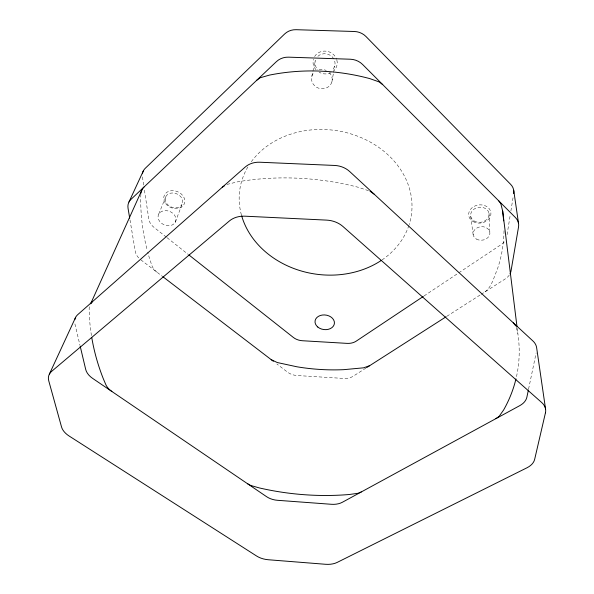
<?xml version="1.0" encoding="UTF-8"?>
<svg xmlns="http://www.w3.org/2000/svg" width="594" height="594" viewBox="0 0 594 594"><rect width="100%" height="100%" fill="white"/><g stroke="black" fill="none" stroke-linecap="round" stroke-linejoin="round"><path stroke-width="0.45" stroke-dasharray="2.97 2.23" d="M140.845 194.149L140.711 200.319A297.223 243.874 -2.8 0 0 147.253 250.378M507.053 234.712L510.305 214.62M510.892 210.967L513.261 196.354M331.868 82.039L333.434 73.166M333.59 72.275L334.689 66.06M528.571 389.077L536.137 352.925M311.828 76.329L315.273 60.499A10.098 9.445 15.4 0 0 317.916 69.713M175.245 222.342A9.252 7.239 22.1 0 0 166.045 210.618A9.252 7.239 22.1 0 0 159.756 221.51A9.252 7.239 22.1 0 0 175.245 222.342L181.964 204.536A8.999 7.158 22.7 0 0 173.084 192.976A8.999 7.158 22.7 0 0 166.892 203.749A8.999 7.158 22.7 0 0 181.964 204.536M158.739 214.048L165.949 196.376M485.016 291.869C491.921 286.716 493.696 277.487 497.089 270.018A183.516 149.963 8.9 0 0 504.016 229.722M424.071 295.938L458.004 273.337M458.768 272.824L501.18 244.572A14.702 11.702 -7.5 0 0 504.93 240.964M365.941 368.072L353.2 376.225A13.499 9.704 6 0 1 343.681 378.43L296.955 375.519A13.424 9.63 8.9 0 1 287.518 372.141L276.878 363.996M446.829 316.305L480.338 294.862M481.118 294.364L505.152 278.98A15.451 11.947 -6.2 0 0 509.585 274.606M226.99 184.437L237.244 181.905A216.996 158.256 8.7 0 1 358.568 187.362L370.025 191.209M140.815 259.816L161.984 276.024M166.35 237.125L154.009 227.376A14.204 11.071 22.3 0 1 148.812 219.075L144.238 188.847M167.077 237.697L188.12 254.321M516.283 327.301L517.894 333.91A217.263 158.643 8.8 0 1 516.171 378.051M74.911 323.93L79.982 345.322M129.997 219.943L135.261 251.336A14.909 11.264 21.3 0 0 139.397 258.613M142.434 176.945L143.681 185.187M470.715 216.364L473.173 234.853M517.211 328.415L517.894 333.91M489.018 213.283L489.842 232.135M156.853 272.097A14.716 11.1 19.8 0 1 151.893 265.525L149.992 259.92A297.223 243.874 -2.8 0 1 147.713 252.123M91.446 335.603A354.507 261.82 -0.1 0 1 89.338 315.718L89.167 309.155A18.614 13.113 20.6 0 1 89.501 306.363M336.865 60.046A12.17 11.39 15.5 0 1 334.17 70.434M331.118 72.661A12.17 11.39 15.5 0 1 319.097 72.245M316.06 69.81A12.17 11.39 15.5 0 1 313.409 59.259M314.597 56.527A12.17 11.39 15.5 0 1 326.336 51.181A12.17 11.39 15.5 0 1 336.642 59.326M334.734 61.152A10.098 9.445 15.4 0 1 332.061 70.196M317.857 56.304A10.098 9.445 15.4 0 1 333.739 58.813M251.307 161.746A86.717 72.483 8.7 0 1 359.006 136.739A86.717 72.483 8.7 0 1 409.155 224.614M408.902 225.393A86.717 72.483 8.7 0 1 382.135 259.86M241.416 214.961A86.717 72.483 8.7 0 1 247.958 166.81M329.232 72.565A10.417 9.623 14.6 0 1 329.202 86.219A10.417 9.623 14.6 0 1 314.56 85.707A10.417 9.623 14.6 0 1 314.478 72.052M319.141 69.684A10.417 9.623 14.6 0 1 326.269 70.515M473.114 221.584A11.189 9.103 -7.5 0 0 490.874 214.568A11.189 9.103 -7.5 0 0 475.408 205.784A11.189 9.103 -7.5 0 0 473.114 221.584M165.711 203.668A10.848 8.635 22.7 0 0 183.895 204.633A10.848 8.635 22.7 0 0 173.203 190.674A10.848 8.635 22.7 0 0 165.711 203.668M474.324 221.087A9.281 7.544 -7.5 0 0 489.055 215.258A9.281 7.544 -7.5 0 0 476.202 207.989A9.281 7.544 -7.5 0 0 474.324 221.087M476.455 239.1A8.45 6.764 -6.7 0 0 489.872 233.902A8.45 6.764 -6.7 0 0 478.17 227.361A8.45 6.764 -6.7 0 0 476.455 239.1"/><path stroke-width="0.89" d="M528.385 389.983L526.871 397.215A18.228 12.533 -3 0 1 519.78 405.635L342.352 502.272A15.615 9.794 6.5 0 1 331.407 504.291L277.532 500.304A15.518 9.712 8.9 0 1 266.595 496.688L92.59 378.356A17.493 11.68 18.7 0 1 85.685 369.386L80.19 346.213M142.308 189.115L90.622 303.816A18.614 13.113 20.6 0 1 92.493 301.641M49.376 374.109L75.661 317.27M128.972 201.99L143.399 170.79M256.875 80.138L260.224 77.747L269.461 75.104A183.323 149.651 8.7 0 1 319.394 71.065L329.581 71.651A183.323 149.651 8.7 0 1 369.832 78.623L379.269 81.957L382.707 84.615M495.871 418.659L499.086 416.401L503.601 410.009A217.263 158.643 8.8 0 0 515.971 378.89M423.299 296.451L356.214 341.142A12.905 9.608 5.8 0 1 347.096 343.377L302.368 340.733A12.845 9.534 9 0 1 293.347 337.437L188.847 254.893M222.245 187.288L224.22 185.996M366.691 367.589L446.049 316.802M369.683 365.674L363.595 367.82L343.778 369.661A183.754 150.356 8.7 0 1 296.807 366.765L277.212 362.518L271.213 359.652M361.278 491.958L358.011 493.287L349.361 494.498A217.604 159.147 8.7 0 1 259.333 487.926L250.757 485.484L247.49 483.694M370.025 191.209L374.205 194.208M162.719 276.589L273.337 361.278M513.261 322.794L515.763 325.898M498.678 200.772L500.809 203.638L502.687 211.108L516.988 326.581M129.692 218.147L128.044 208.279A15.555 12.088 24 0 1 130.91 199.436L276.462 61.59A17.419 15.956 22.3 0 1 288.595 57.165L350.297 59.222A17.426 16.224 7.3 0 1 362.63 64.501L515.399 217.523A16.112 12.875 -8.8 0 1 518.532 226.975L511.048 270.812A15.451 11.947 -6.2 0 1 510.001 273.879M513.713 190.31L518.562 223.589M545.582 409.169L536.605 347.512A19.142 13.707 -4.7 0 0 532.944 341.001L349.68 171.525A21.124 17.991 7.9 0 0 334.652 165.451L259.845 162.229A21.072 17.679 16.7 0 0 245.292 166.981L77.792 314.597A18.377 12.712 20.7 0 0 74.814 319.631M502.687 211.108L503.682 220.842M91.736 337.385A354.507 261.82 -0.1 0 0 103.274 378.638L105.769 384.518A17.241 11.479 17.5 0 0 111.858 391.453M140.904 193.258A15.726 12.415 24.1 0 1 143.993 187.051M142.434 173.745A14.798 11.835 25.3 0 1 145.278 168.288L284.615 33.999A16.476 15.399 25.9 0 1 296.116 29.7L354.38 31.497A16.454 15.659 6.8 0 1 366.008 36.546L510.692 184.4A15.31 12.563 -10.4 0 1 513.706 193.614M381.415 260.35A86.717 72.483 8.7 0 1 241.639 215.763M545.448 412.823L534.652 459.37A19.609 12.637 -1.9 0 1 526.96 467.79L337.177 562.414A16.625 9.704 6.7 0 1 325.549 564.285L268.28 559.741A16.521 9.615 8.9 0 1 256.623 556.029L69.134 436.026A18.763 11.724 17.7 0 1 61.524 426.923L48.76 380.858A19.773 12.83 19.6 0 1 51.589 371.406L229.306 221.027A22.943 18.332 15.5 0 1 245.077 216.194L326.596 220.114A23.025 18.674 8.1 0 1 343.02 226.552L541.683 402.509A20.656 13.929 -3.4 0 1 545.448 412.823M317.805 327.056A9.749 7.321 7.5 0 0 334.088 324.784A9.749 7.321 7.5 0 0 322.29 315.043A9.749 7.321 7.5 0 0 317.805 327.056"/></g></svg>
